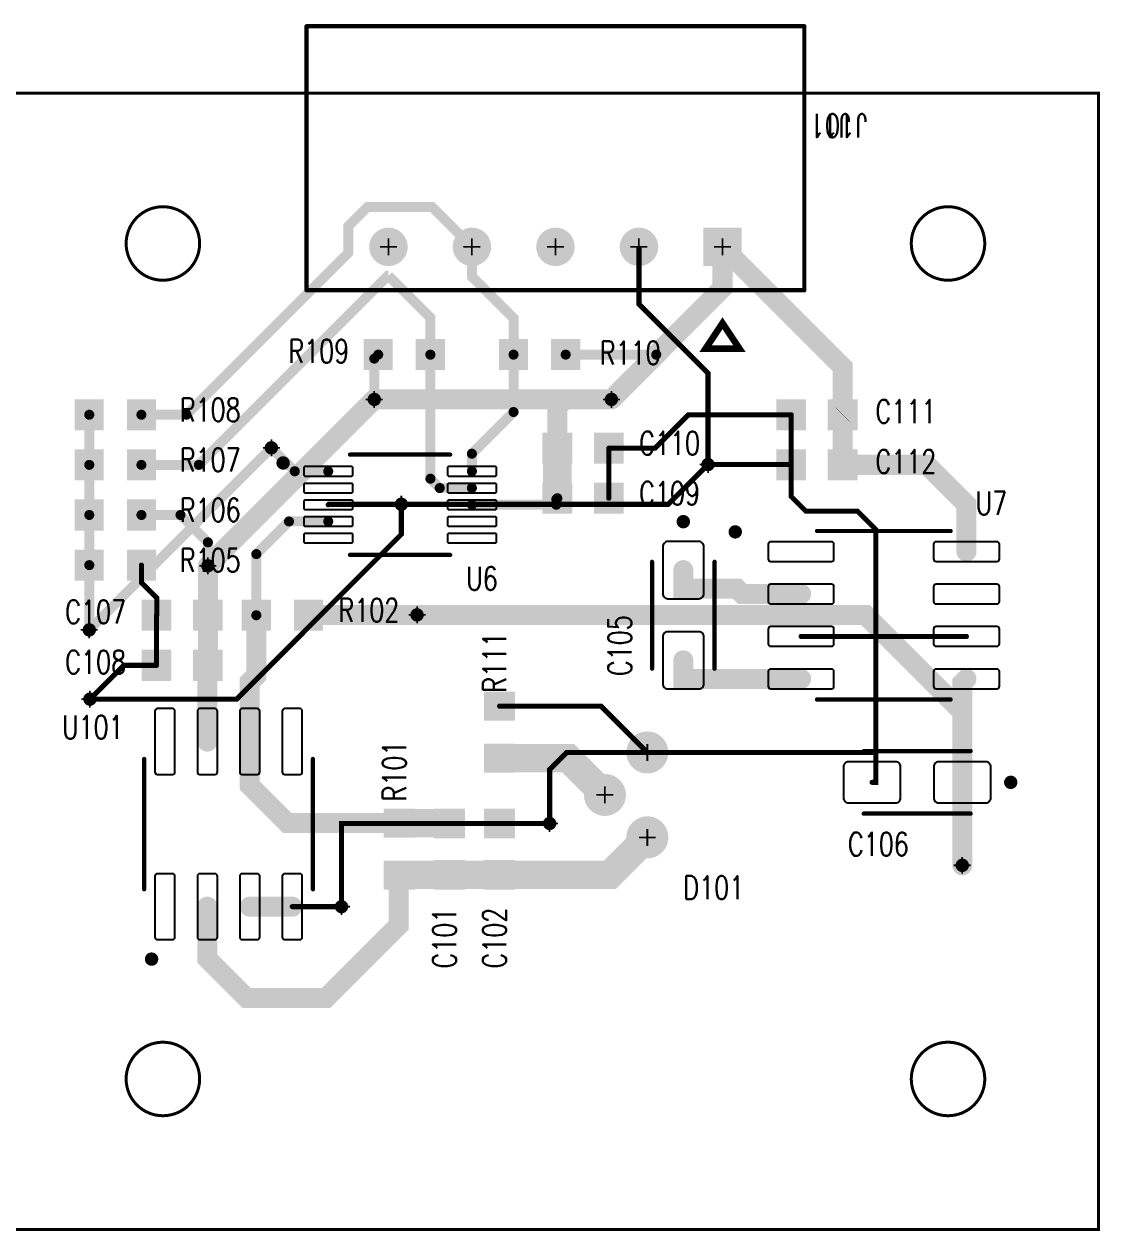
# Model space of a CAD drawing. Extents: x 18.1 to 83.2, y 10.9 to 55.3.
# Drawn here: x 50.95 to 83.15, y 16.99 to 53.1 of the extents above; entities that cross this region are included whole.
import ezdxf
from ezdxf.enums import TextEntityAlignment as Align

# ---------------------------------------------------------------- set-up
doc = ezdxf.new("R2010")
doc.units = 0
doc.header["$MEASUREMENT"] = 0
for name, pattern in [('SIG_10', [2, 1, 1]), ('SIG_11', [2, 1, 1]), ('SIG_15', [2, 1, 1]), ('SIG_18', [2, 1, 1]), ('SIG_19', [2, 1, 1]), ('SIG_2', [2, 1, 1]), ('SIG_3', [2, 1, 1]), ('SIG_6', [2, 1, 1]), ('SIG_7', [2, 1, 1]), ('SIG_8', [2, 1, 1]), ('SIG_9', [2, 1, 1])]:
    doc.linetypes.add(name, pattern=pattern)
doc.layers.get('0').update_dxf_attribs({"linetype": 'CONTINUOUS'})
for name, color, linetype in [('BOARD_CUTOUT_00', 255, 'CONTINUOUS'), ('BOARD_OUTLINE_00', 255, 'CONTINUOUS'), ('DRIL_PLTE_THRU_01', 4, 'CONTINUOUS'), ('DRIL_PLTE_THRU_02', 216, 'CONTINUOUS'), ('DRIL_SYMBOL', 255, 'CONTINUOUS'), ('PADS_BOT', 6, 'CONTINUOUS'), ('PADS_INNER', 136, 'CONTINUOUS'), ('PADS_TOP', 136, 'CONTINUOUS'), ('PART_NAME_01', 255, 'CONTINUOUS'), ('PART_TOP_2DLINE_126', 255, 'CONTINUOUS'), ('TRACE_01', 4, 'CONTINUOUS'), ('TRACE_02', 6, 'CONTINUOUS'), ('VIAPTS', 4, 'CONTINUOUS')]:
    doc.layers.add(name, color=color, linetype=linetype)
doc.styles.add('W0$1', font='simplex', dxfattribs={"width": 0.75})

# ---------------------------------------------------------------- blocks, each defined once
blk = doc.blocks.new('SMOOTH_0$09')
at = {"const_width": 0.045}
blk.add_lwpolyline([(-0.0225, 0, 1), (0.0225, 0, 1)], format="xyb", close=True, dxfattribs=at)
blk = doc.blocks.new('BOARD_11')
at = {"layer": 'BOARD_CUTOUT_00', "const_width": 0.09}
for points in [[(3.4, -4.5, 1), (5.6, -4.5, 1)], [(26.9, -4.5, 1), (29.1, -4.5, 1)], [(35.9, -4.5, 1), (38.1, -4.5, 1)], [(59.4, -4.5, 1), (61.6, -4.5, 1)], [(3.4, -29.5, 1), (5.6, -29.5, 1)], [(26.9, -29.5, 1), (29.1, -29.5, 1)], [(35.9, -29.5, 1), (38.1, -29.5, 1)], [(59.4, -29.5, 1), (61.6, -29.5, 1)]]:
    blk.add_lwpolyline(points, format="xyb", close=True, dxfattribs=at)
at = {"layer": 'BOARD_OUTLINE_00', "const_width": 0.09}
blk.add_lwpolyline([(0, 0), (0, -34), (65, -34), (65, 0)], close=True, dxfattribs=at)
at = {"layer": 'BOARD_OUTLINE_00'}
for p in [(0, 0), (65, 0), (0, -34), (65, -34)]:
    blk.add_blockref('SMOOTH_0$09', p, dxfattribs=at)
blk = doc.blocks.new('SMOOTH_0$127')
at = {"const_width": 0.0635}
blk.add_lwpolyline([(-0.03175, 0, 1), (0.03175, 0, 1)], format="xyb", close=True, dxfattribs=at)
blk = doc.blocks.new('SMOOTH_0$2')
at = {"const_width": 0.1}
blk.add_lwpolyline([(-0.05, 0, 1), (0.05, 0, 1)], format="xyb", close=True, dxfattribs=at)
blk = doc.blocks.new('PART_BODY_TOP_12')
at = {"layer": 'PART_TOP_2DLINE_126', "const_width": 0.2}
blk.add_lwpolyline([(-5.508, 3.048), (-4.492, 3.048), (-5, 2.286)], close=True, dxfattribs=at)
at = {"layer": 'PART_TOP_2DLINE_126', "const_width": 0.127}
for points in [[(-7.45, 1.3), (-7.45, -6.6)], [(7.45, 1.3), (-7.45, 1.3)], [(7.45, -6.6), (7.45, 1.3)], [(-7.45, -6.6), (7.45, -6.6)]]:
    blk.add_lwpolyline(points, dxfattribs=at)
at = {"layer": 'PART_TOP_2DLINE_126'}
for name, p in [('SMOOTH_0$2', (-5.508, 3.048)), ('SMOOTH_0$2', (-4.492, 3.048)), ('SMOOTH_0$2', (-5, 2.286)), ('SMOOTH_0$127', (-7.45, 1.3)), ('SMOOTH_0$127', (-7.45, 1.3)), ('SMOOTH_0$127', (7.45, 1.3)), ('SMOOTH_0$127', (7.45, 1.3)), ('SMOOTH_0$127', (-7.45, -6.6)), ('SMOOTH_0$127', (-7.45, -6.6)), ('SMOOTH_0$127', (7.45, -6.6)), ('SMOOTH_0$127', (7.45, -6.6))]:
    blk.add_blockref(name, p, dxfattribs=at)
blk = doc.blocks.new('DRIL_SYMBOL_0$8')
at = {"layer": 'DRIL_SYMBOL', "const_width": 0.0508}
for points in [[(-0.254, 0), (0.254, 0)], [(0, -0.254), (0, 0.254)]]:
    blk.add_lwpolyline(points, dxfattribs=at)
blk = doc.blocks.new('DRIL_HOLE_0$8')
at = {"const_width": 0.4}
blk.add_lwpolyline([(-0.2, 0, 1), (0.2, 0, 1)], format="xyb", close=True, dxfattribs=at)
blk.add_blockref('DRIL_SYMBOL_0$8', (0, 0))
blk = doc.blocks.new('PAD_18')
at = {"const_width": 1.15}
blk.add_lwpolyline([(-0.575, 0), (0.575, 0)], dxfattribs=at)
blk = doc.blocks.new('STK_TOP_102')
at = {"layer": 'DRIL_PLTE_THRU_01'}
blk.add_blockref('DRIL_HOLE_0$8', (0, 0), dxfattribs=at)
at = {"layer": 'DRIL_PLTE_THRU_02'}
blk.add_blockref('DRIL_HOLE_0$8', (0, 0), dxfattribs=at)
at = {"layer": 'PADS_BOT'}
blk.add_blockref('PAD_18', (0, 0), dxfattribs=at)
at = {"layer": 'PADS_INNER'}
blk.add_blockref('PAD_18', (0, 0), dxfattribs=at)
at = {"layer": 'PADS_TOP'}
blk.add_blockref('PAD_18', (0, 0), dxfattribs=at)
blk = doc.blocks.new('PAD_20')
at = {"const_width": 0.575}
blk.add_lwpolyline([(0, -0.2875, 1), (0, 0.2875, 1)], format="xyb", close=True, dxfattribs=at)
blk = doc.blocks.new('STK_TOP_101')
at = {"layer": 'DRIL_PLTE_THRU_01'}
blk.add_blockref('DRIL_HOLE_0$8', (0, 0), dxfattribs=at)
at = {"layer": 'DRIL_PLTE_THRU_02'}
blk.add_blockref('DRIL_HOLE_0$8', (0, 0), dxfattribs=at)
at = {"layer": 'PADS_BOT'}
blk.add_blockref('PAD_20', (0, 0), dxfattribs=at)
at = {"layer": 'PADS_INNER'}
blk.add_blockref('PAD_20', (0, 0), dxfattribs=at)
at = {"layer": 'PADS_TOP'}
blk.add_blockref('PAD_20', (0, 0), dxfattribs=at)
blk = doc.blocks.new('SYM_TOP_13')
for name, p in [('PART_BODY_TOP_12', (0, 0)), ('STK_TOP_102', (-5, 0)), ('STK_TOP_101', (-2.5, 0)), ('STK_TOP_101', (0, 0)), ('STK_TOP_101', (2.5, 0)), ('STK_TOP_101', (5, 0))]:
    blk.add_blockref(name, p)
blk = doc.blocks.new('PART_TOP_45')
blk.add_blockref('SYM_TOP_13', (0, 0))
at = {"layer": 'PART_NAME_01', "style": 'W0$1', "width": 0.75}
blk.add_text('J1', height=0.7, dxfattribs=at).set_placement((-8.8270006667, -3.976))
blk = doc.blocks.new('PART_BODY_TOP_9')
at = {"layer": 'PART_TOP_2DLINE_126', "const_width": 0.1999993333}
blk.add_lwpolyline([(-3.5999926667, 1.25, 1), (-3.3999933333, 1.25, 1)], format="xyb", close=True, dxfattribs=at)
at = {"layer": 'PART_TOP_2DLINE_126', "const_width": 0.127}
for points in [[(-1.4999993333, 1.4999993333), (1.4999993333, 1.4999993333)], [(-1.4999993333, -1.4999993333), (1.4999993333, -1.4999993333)]]:
    blk.add_lwpolyline(points, dxfattribs=at)
at = {"layer": 'PART_TOP_2DLINE_126'}
for p in [(-1.4999993333, 1.4999993333), (1.4999993333, 1.4999993333), (-1.4999993333, -1.4999993333), (1.4999993333, -1.4999993333)]:
    blk.add_blockref('SMOOTH_0$127', p, dxfattribs=at)
blk = doc.blocks.new('DRIL_HOLE_0')
blk.add_lwpolyline([(0, 0, 1), (0, 0, 1)], format="xyb", close=True)
blk = doc.blocks.new('PAD_0')
blk.add_lwpolyline([(0, 0, 1), (0, 0, 1)], format="xyb", close=True)
blk = doc.blocks.new('PAD_17')
blk.add_lwpolyline([(-0.6999473333, -0.1399993333), (0.6999473333, -0.1399993333, 0.4142135624), (0.7349993333, -0.1049473333), (0.7349993333, 0.1049473333, 0.4142135624), (0.6999473333, 0.1399993333), (-0.6999473333, 0.1399993333, 0.4142135624), (-0.7349993333, 0.1049473333), (-0.7349993333, -0.1049473333, 0.4142135624)], format="xyb", close=True)
blk = doc.blocks.new('STK_TOP_103')
at = {"layer": 'DRIL_PLTE_THRU_01'}
blk.add_blockref('DRIL_HOLE_0', (0, 0), dxfattribs=at)
at = {"layer": 'DRIL_PLTE_THRU_02'}
blk.add_blockref('DRIL_HOLE_0', (0, 0), dxfattribs=at)
at = {"layer": 'PADS_BOT'}
blk.add_blockref('PAD_0', (0, 0), dxfattribs=at)
at = {"layer": 'PADS_INNER'}
blk.add_blockref('PAD_0', (0, 0), dxfattribs=at)
at = {"layer": 'PADS_TOP'}
blk.add_blockref('PAD_17', (0, 0), dxfattribs=at)
blk = doc.blocks.new('SYM_TOP_12')
for name, p in [('PART_BODY_TOP_9', (0, 0)), ('STK_TOP_103', (-2.1500006667, 1.0000006667)), ('STK_TOP_103', (2.1500006667, 1.0000006667)), ('STK_TOP_103', (-2.1500006667, 0.4999993333)), ('STK_TOP_103', (2.1500006667, 0.4999993333)), ('STK_TOP_103', (-2.1500006667, 0)), ('STK_TOP_103', (2.1500006667, 0)), ('STK_TOP_103', (-2.1500006667, -0.4999993333)), ('STK_TOP_103', (2.1500006667, -0.4999993333)), ('STK_TOP_103', (-2.1500006667, -1.0000006667)), ('STK_TOP_103', (2.1500006667, -1.0000006667))]:
    blk.add_blockref(name, p)
blk = doc.blocks.new('PART_TOP_22')
blk.add_blockref('SYM_TOP_12', (0, 0))
at = {"layer": 'PART_NAME_01', "style": 'W0$1', "width": 0.75}
blk.add_text('U6', height=0.7, dxfattribs=at).set_placement((1.978, -2.5563333333))
blk = doc.blocks.new('PAD_11')
at = {"const_width": 0.8900006667}
blk.add_lwpolyline([(-0.465, 0), (0.465, 0)], dxfattribs=at)
blk = doc.blocks.new('STK_TOP_109')
at = {"layer": 'DRIL_PLTE_THRU_01'}
blk.add_blockref('DRIL_HOLE_0', (0, 0), dxfattribs=at)
at = {"layer": 'DRIL_PLTE_THRU_02'}
blk.add_blockref('DRIL_HOLE_0', (0, 0), dxfattribs=at)
at = {"layer": 'PADS_BOT'}
blk.add_blockref('PAD_0', (0, 0), dxfattribs=at)
at = {"layer": 'PADS_INNER'}
blk.add_blockref('PAD_0', (0, 0), dxfattribs=at)
at = {"layer": 'PADS_TOP', "rotation": 90}
blk.add_blockref('PAD_11', (0, 0), dxfattribs=at)
blk = doc.blocks.new('SYM_TOP_8')
for p in [(-0.7700013333, 0), (0.7700013333, 0)]:
    blk.add_blockref('STK_TOP_109', p)
blk = doc.blocks.new('PART_TOP_23')
blk.add_blockref('SYM_TOP_8', (0, 0))
at = {"layer": 'PART_NAME_01', "style": 'W0$1', "width": 0.75}
blk.add_text('C101', height=0.7, rotation=180, dxfattribs=at).set_placement((1.75, -0.4999993333), align=Align.TOP_RIGHT)
blk = doc.blocks.new('PART_TOP_24')
blk.add_blockref('SYM_TOP_8', (0, 0))
at = {"layer": 'PART_NAME_01', "style": 'W0$1', "width": 0.75}
blk.add_text('C102', height=0.7, rotation=180, dxfattribs=at).set_placement((1.75, -0.4999993333), align=Align.TOP_RIGHT)
blk = doc.blocks.new('PART_TOP_25')
blk.add_blockref('SYM_TOP_8', (0, 0))
at = {"layer": 'PART_NAME_01', "style": 'W0$1', "width": 0.75}
blk.add_text('C107', height=0.7, dxfattribs=at).set_placement((-3.5, -0.25))
blk = doc.blocks.new('PART_TOP_26')
blk.add_blockref('SYM_TOP_8', (0, 0))
at = {"layer": 'PART_NAME_01', "style": 'W0$1', "width": 0.75}
blk.add_text('C108', height=0.7, dxfattribs=at).set_placement((-3.5, -0.25))
blk = doc.blocks.new('PART_TOP_27')
blk.add_blockref('SYM_TOP_8', (0, 0))
at = {"layer": 'PART_NAME_01', "style": 'W0$1', "width": 0.75}
blk.add_text('C109', height=0.7, rotation=180, dxfattribs=at).set_placement((-3.5, -0.5), align=Align.TOP_RIGHT)
blk = doc.blocks.new('PART_TOP_28')
blk.add_blockref('SYM_TOP_8', (0, 0))
at = {"layer": 'PART_NAME_01', "style": 'W0$1', "width": 0.75}
blk.add_text('C110', height=0.7, rotation=180, dxfattribs=at).set_placement((-3.5, -0.5), align=Align.TOP_RIGHT)
blk = doc.blocks.new('PART_TOP_29')
blk.add_blockref('SYM_TOP_8', (0, 0))
at = {"layer": 'PART_NAME_01', "style": 'W0$1', "width": 0.75}
blk.add_text('C111', height=0.7, dxfattribs=at).set_placement((1.75, -0.25))
blk = doc.blocks.new('PART_TOP_30')
blk.add_blockref('SYM_TOP_8', (0, 0))
at = {"layer": 'PART_NAME_01', "style": 'W0$1', "width": 0.75}
blk.add_text('C112', height=0.7, dxfattribs=at).set_placement((1.75, -0.25))
blk = doc.blocks.new('DRIL_SYMBOL_0$75')
at = {"layer": 'DRIL_SYMBOL', "const_width": 0.0508}
for points in [[(-0.254, 0), (0.254, 0)], [(0, -0.254), (0, 0.254)]]:
    blk.add_lwpolyline(points, dxfattribs=at)
blk = doc.blocks.new('DRIL_HOLE_0$75')
at = {"const_width": 0.375}
blk.add_lwpolyline([(-0.1875, 0, 1), (0.1875, 0, 1)], format="xyb", close=True, dxfattribs=at)
blk.add_blockref('DRIL_SYMBOL_0$75', (0, 0))
blk = doc.blocks.new('PAD_14')
at = {"const_width": 0.629}
blk.add_lwpolyline([(0, -0.3145, 1), (0, 0.3145, 1)], format="xyb", close=True, dxfattribs=at)
blk = doc.blocks.new('STK_TOP_110')
at = {"layer": 'DRIL_PLTE_THRU_01'}
blk.add_blockref('DRIL_HOLE_0$75', (0, 0), dxfattribs=at)
at = {"layer": 'DRIL_PLTE_THRU_02'}
blk.add_blockref('DRIL_HOLE_0$75', (0, 0), dxfattribs=at)
at = {"layer": 'PADS_BOT'}
blk.add_blockref('PAD_14', (0, 0), dxfattribs=at)
at = {"layer": 'PADS_INNER'}
blk.add_blockref('PAD_14', (0, 0), dxfattribs=at)
at = {"layer": 'PADS_TOP'}
blk.add_blockref('PAD_14', (0, 0), dxfattribs=at)
blk = doc.blocks.new('SYM_TOP_9')
for p in [(0, 0), (2.54, 0), (1.27, -1.27)]:
    blk.add_blockref('STK_TOP_110', p)
blk = doc.blocks.new('PART_TOP_31')
blk.add_blockref('SYM_TOP_9', (0, 0))
at = {"layer": 'PART_NAME_01', "style": 'W0$1', "width": 0.75}
blk.add_text('D101', height=0.7, rotation=90, dxfattribs=at).set_placement((4.3940126667, 1.0769746667))
blk = doc.blocks.new('PART_BODY_TOP_2')
at = {"layer": 'PART_TOP_2DLINE_126', "const_width": 0.1999993333}
blk.add_lwpolyline([(-4.545, 2.4949986667, 1), (-4.345, 2.4949986667, 1)], format="xyb", close=True, dxfattribs=at)
at = {"layer": 'PART_TOP_2DLINE_126', "const_width": 0.127}
for points in [[(-2.0000013333, 2.52), (2.0000013333, 2.52)], [(-2.0000013333, -2.52), (2.0000013333, -2.52)]]:
    blk.add_lwpolyline(points, dxfattribs=at)
at = {"layer": 'PART_TOP_2DLINE_126'}
for p in [(-2.0000013333, 2.52), (2.0000013333, 2.52), (-2.0000013333, -2.52), (2.0000013333, -2.52)]:
    blk.add_blockref('SMOOTH_0$127', p, dxfattribs=at)
blk = doc.blocks.new('PAD_3')
blk.add_lwpolyline([(-0.9113406667, -0.2949993333), (0.9113406667, -0.2949993333, 0.4142135624), (0.9850006667, -0.2213393333), (0.9850006667, 0.2213393333, 0.4142135624), (0.9113406667, 0.2949993333), (-0.9113406667, 0.2949993333, 0.4142135624), (-0.9850006667, 0.2213393333), (-0.9850006667, -0.2213393333, 0.4142135624)], format="xyb", close=True)
blk = doc.blocks.new('STK_TOP_104')
at = {"layer": 'DRIL_PLTE_THRU_01'}
blk.add_blockref('DRIL_HOLE_0', (0, 0), dxfattribs=at)
at = {"layer": 'DRIL_PLTE_THRU_02'}
blk.add_blockref('DRIL_HOLE_0', (0, 0), dxfattribs=at)
at = {"layer": 'PADS_BOT'}
blk.add_blockref('PAD_0', (0, 0), dxfattribs=at)
at = {"layer": 'PADS_INNER'}
blk.add_blockref('PAD_0', (0, 0), dxfattribs=at)
at = {"layer": 'PADS_TOP'}
blk.add_blockref('PAD_3', (0, 0), dxfattribs=at)
blk = doc.blocks.new('SYM_TOP_5')
for name, p in [('PART_BODY_TOP_2', (0, 0)), ('STK_TOP_104', (-2.4749986667, 1.905)), ('STK_TOP_104', (2.4749986667, 1.905)), ('STK_TOP_104', (-2.4749986667, 0.635)), ('STK_TOP_104', (2.4749986667, 0.635)), ('STK_TOP_104', (-2.4749986667, -0.635)), ('STK_TOP_104', (2.4749986667, -0.635)), ('STK_TOP_104', (-2.4749986667, -1.905)), ('STK_TOP_104', (2.4749986667, -1.905))]:
    blk.add_blockref(name, p)
blk = doc.blocks.new('PART_TOP_32')
blk.add_blockref('SYM_TOP_5', (0, 0))
at = {"layer": 'PART_NAME_01', "style": 'W0$1', "width": 0.75}
blk.add_text('U7', height=0.7, dxfattribs=at).set_placement((2.75, 3))
blk = doc.blocks.new('PART_BODY_TOP_3')
at = {"layer": 'PART_TOP_2DLINE_126', "const_width": 0.127}
for points in [[(-1.9500013333, 2.5249986667), (1.9500013333, 2.5249986667)], [(-1.9500013333, -2.5249986667), (1.9500013333, -2.5249986667)]]:
    blk.add_lwpolyline(points, dxfattribs=at)
at = {"layer": 'PART_TOP_2DLINE_126', "const_width": 0.1999993333}
blk.add_lwpolyline([(-4.1399966667, 2.3049993333, 1), (-3.9399973333, 2.3049993333, 1)], format="xyb", close=True, dxfattribs=at)
at = {"layer": 'PART_TOP_2DLINE_126'}
for p in [(-1.9500013333, 2.5249986667), (1.9500013333, 2.5249986667), (-1.9500013333, -2.5249986667), (1.9500013333, -2.5249986667)]:
    blk.add_blockref('SMOOTH_0$127', p, dxfattribs=at)
blk = doc.blocks.new('PAD_6')
blk.add_lwpolyline([(-0.9100706667, -0.2999993333), (0.9100706667, -0.2999993333, 0.4142135624), (0.9850006667, -0.2250693333), (0.9850006667, 0.2250693333, 0.4142135624), (0.9100706667, 0.2999993333), (-0.9100706667, 0.2999993333, 0.4142135624), (-0.9850006667, 0.2250693333), (-0.9850006667, -0.2250693333, 0.4142135624)], format="xyb", close=True)
blk = doc.blocks.new('STK_TOP_105')
at = {"layer": 'DRIL_PLTE_THRU_01'}
blk.add_blockref('DRIL_HOLE_0', (0, 0), dxfattribs=at)
at = {"layer": 'DRIL_PLTE_THRU_02'}
blk.add_blockref('DRIL_HOLE_0', (0, 0), dxfattribs=at)
at = {"layer": 'PADS_BOT'}
blk.add_blockref('PAD_0', (0, 0), dxfattribs=at)
at = {"layer": 'PADS_INNER'}
blk.add_blockref('PAD_0', (0, 0), dxfattribs=at)
at = {"layer": 'PADS_TOP'}
blk.add_blockref('PAD_6', (0, 0), dxfattribs=at)
blk = doc.blocks.new('SYM_TOP_6')
for name, p in [('PART_BODY_TOP_3', (0, 0)), ('STK_TOP_105', (-2.47, 1.905)), ('STK_TOP_105', (2.47, 1.905)), ('STK_TOP_105', (-2.47, 0.635)), ('STK_TOP_105', (2.47, 0.635)), ('STK_TOP_105', (-2.47, -0.635)), ('STK_TOP_105', (2.47, -0.635)), ('STK_TOP_105', (-2.47, -1.905)), ('STK_TOP_105', (2.47, -1.905))]:
    blk.add_blockref(name, p)
blk = doc.blocks.new('PART_TOP_33')
blk.add_blockref('SYM_TOP_6', (0, 0))
at = {"layer": 'PART_NAME_01', "style": 'W0$1', "width": 0.75}
blk.add_text('U101', height=0.7, rotation=270, dxfattribs=at).set_placement((3.2496666667, 3.139), align=Align.TOP_RIGHT)
blk = doc.blocks.new('PAD_13')
at = {"const_width": 0.8700006667}
blk.add_lwpolyline([(-0.465, 0), (0.465, 0)], dxfattribs=at)
blk = doc.blocks.new('STK_TOP_111')
at = {"layer": 'DRIL_PLTE_THRU_01'}
blk.add_blockref('DRIL_HOLE_0', (0, 0), dxfattribs=at)
at = {"layer": 'DRIL_PLTE_THRU_02'}
blk.add_blockref('DRIL_HOLE_0', (0, 0), dxfattribs=at)
at = {"layer": 'PADS_BOT'}
blk.add_blockref('PAD_0', (0, 0), dxfattribs=at)
at = {"layer": 'PADS_INNER'}
blk.add_blockref('PAD_0', (0, 0), dxfattribs=at)
at = {"layer": 'PADS_TOP', "rotation": 90}
blk.add_blockref('PAD_13', (0, 0), dxfattribs=at)
blk = doc.blocks.new('SYM_TOP_10')
for p in [(-0.7800006667, 0), (0.7800006667, 0)]:
    blk.add_blockref('STK_TOP_111', p)
blk = doc.blocks.new('PART_TOP_34')
blk.add_blockref('SYM_TOP_10', (0, 0))
at = {"layer": 'PART_NAME_01', "style": 'W0$1', "width": 0.75}
blk.add_text('R101', height=0.7, rotation=180, dxfattribs=at).set_placement((-3.25, -0.5), align=Align.TOP_RIGHT)
blk = doc.blocks.new('PART_TOP_35')
blk.add_blockref('SYM_TOP_10', (0, 0))
at = {"layer": 'PART_NAME_01', "style": 'W0$1', "width": 0.75}
blk.add_text('R102', height=0.7, rotation=180, dxfattribs=at).set_placement((-3.5, -0.5), align=Align.TOP_RIGHT)
blk = doc.blocks.new('PART_TOP_36')
blk.add_blockref('SYM_TOP_10', (0, 0))
at = {"layer": 'PART_NAME_01', "style": 'W0$1', "width": 0.75}
blk.add_text('R105', height=0.7, rotation=180, dxfattribs=at).set_placement((-3.75, -0.5), align=Align.TOP_RIGHT)
blk = doc.blocks.new('PART_TOP_37')
blk.add_blockref('SYM_TOP_10', (0, 0))
at = {"layer": 'PART_NAME_01', "style": 'W0$1', "width": 0.75}
blk.add_text('R106', height=0.7, rotation=180, dxfattribs=at).set_placement((-3.75, -0.5), align=Align.TOP_RIGHT)
blk = doc.blocks.new('PART_TOP_38')
blk.add_blockref('SYM_TOP_10', (0, 0))
at = {"layer": 'PART_NAME_01', "style": 'W0$1', "width": 0.75}
blk.add_text('R107', height=0.7, rotation=180, dxfattribs=at).set_placement((-3.75, -0.5), align=Align.TOP_RIGHT)
blk = doc.blocks.new('PART_TOP_39')
blk.add_blockref('SYM_TOP_10', (0, 0))
at = {"layer": 'PART_NAME_01', "style": 'W0$1', "width": 0.75}
blk.add_text('R108', height=0.7, rotation=180, dxfattribs=at).set_placement((-3.75, -0.5), align=Align.TOP_RIGHT)
blk = doc.blocks.new('PART_TOP_40')
blk.add_blockref('SYM_TOP_10', (0, 0))
at = {"layer": 'PART_NAME_01', "style": 'W0$1', "width": 0.75}
blk.add_text('R109', height=0.7, rotation=180, dxfattribs=at).set_placement((1.6483333333, -0.451666), align=Align.TOP_RIGHT)
blk = doc.blocks.new('PART_TOP_41')
blk.add_blockref('SYM_TOP_10', (0, 0))
at = {"layer": 'PART_NAME_01', "style": 'W0$1', "width": 0.75}
blk.add_text('R110', height=0.7, dxfattribs=at).set_placement((1.8013333333, -0.2983333333))
blk = doc.blocks.new('PART_TOP_42')
blk.add_blockref('SYM_TOP_10', (0, 0))
at = {"layer": 'PART_NAME_01', "style": 'W0$1', "width": 0.75}
blk.add_text('R111', height=0.7, rotation=180, dxfattribs=at).set_placement((-3, -0.5), align=Align.TOP_RIGHT)
blk = doc.blocks.new('PART_BODY_TOP_4')
at = {"layer": 'PART_TOP_2DLINE_126', "const_width": 0.127}
for points in [[(-1.5999993333, 0.9349993333), (1.5999993333, 0.9349993333)], [(-1.5999993333, -0.9349993333), (1.5999993333, -0.9349993333)]]:
    blk.add_lwpolyline(points, dxfattribs=at)
at = {"layer": 'PART_TOP_2DLINE_126', "const_width": 0.1999993333}
blk.add_lwpolyline([(-2.899994, 0, 1), (-2.6999946667, 0, 1)], format="xyb", close=True, dxfattribs=at)
at = {"layer": 'PART_TOP_2DLINE_126'}
for p in [(-1.5999993333, 0.9349993333), (1.5999993333, 0.9349993333), (-1.5999993333, -0.9349993333), (1.5999993333, -0.9349993333)]:
    blk.add_blockref('SMOOTH_0$127', p, dxfattribs=at)
blk = doc.blocks.new('PAD_9')
blk.add_lwpolyline([(-0.7013293333, -0.615), (0.7013293333, -0.615, 0.4142135624), (0.8549993333, -0.46133), (0.8549993333, 0.46133, 0.4142135624), (0.7013293333, 0.615), (-0.7013293333, 0.615, 0.4142135624), (-0.8549993333, 0.46133), (-0.8549993333, -0.46133, 0.4142135624)], format="xyb", close=True)
blk = doc.blocks.new('STK_TOP_106')
at = {"layer": 'DRIL_PLTE_THRU_01'}
blk.add_blockref('DRIL_HOLE_0', (0, 0), dxfattribs=at)
at = {"layer": 'DRIL_PLTE_THRU_02'}
blk.add_blockref('DRIL_HOLE_0', (0, 0), dxfattribs=at)
at = {"layer": 'PADS_BOT'}
blk.add_blockref('PAD_0', (0, 0), dxfattribs=at)
at = {"layer": 'PADS_INNER'}
blk.add_blockref('PAD_0', (0, 0), dxfattribs=at)
at = {"layer": 'PADS_TOP'}
blk.add_blockref('PAD_9', (0, 0), dxfattribs=at)
blk = doc.blocks.new('SYM_TOP_7')
for name, p in [('PART_BODY_TOP_4', (0, 0)), ('STK_TOP_106', (-1.35, 0)), ('STK_TOP_106', (1.35, 0))]:
    blk.add_blockref(name, p)
blk = doc.blocks.new('PART_TOP_43')
blk.add_blockref('SYM_TOP_7', (0, 0))
at = {"layer": 'PART_NAME_01', "style": 'W0$1', "width": 0.75}
blk.add_text('C105', height=0.7, rotation=180, dxfattribs=at).set_placement((0, -2.25), align=Align.TOP_RIGHT)
blk = doc.blocks.new('PART_TOP_44')
blk.add_blockref('SYM_TOP_7', (0, 0))
at = {"layer": 'PART_NAME_01', "style": 'W0$1', "width": 0.75}
blk.add_text('C106', height=0.7, rotation=180, dxfattribs=at).set_placement((0.2499993333, 1.5), align=Align.TOP_RIGHT)
blk = doc.blocks.new('PART_TOP_46')
blk.add_blockref('SYM_TOP_13', (0, 0))
at = {"layer": 'PART_NAME_01', "style": 'W0$1', "width": 0.75}
blk.add_text('J101', height=0.7, dxfattribs=at).set_placement((-9.3269993333, -3.976))
blk = doc.blocks.new('SMOOTH_0$6')
at = {"const_width": 0.3}
blk.add_lwpolyline([(-0.15, 0, 1), (0.15, 0, 1)], format="xyb", close=True, dxfattribs=at)
blk = doc.blocks.new('SMOOTH_0$3')
at = {"const_width": 0.15}
blk.add_lwpolyline([(-0.075, 0, 1), (0.075, 0, 1)], format="xyb", close=True, dxfattribs=at)
blk = doc.blocks.new('SMOOTH_0$85')
at = {"const_width": 0.425}
blk.add_lwpolyline([(-0.2125, 0, 1), (0.2125, 0, 1)], format="xyb", close=True, dxfattribs=at)
blk = doc.blocks.new('SMOOTH_0$1524')
at = {"const_width": 0.0762}
blk.add_lwpolyline([(-0.0381, 0, 1), (0.0381, 0, 1)], format="xyb", close=True, dxfattribs=at)
blk = doc.blocks.new('DRIL_SYMBOL_0$2')
at = {"layer": 'DRIL_SYMBOL', "const_width": 0.0508}
for points in [[(-0.254, 0), (0.254, 0)], [(0, -0.254), (0, 0.254)]]:
    blk.add_lwpolyline(points, dxfattribs=at)
blk = doc.blocks.new('DRIL_HOLE_0$2')
at = {"const_width": 0.1}
blk.add_lwpolyline([(-0.05, 0, 1), (0.05, 0, 1)], format="xyb", close=True, dxfattribs=at)
blk.add_blockref('DRIL_SYMBOL_0$2', (0, 0))
blk = doc.blocks.new('PAD_22')
at = {"const_width": 0.2}
blk.add_lwpolyline([(0, -0.1, 1), (0, 0.1, 1)], format="xyb", close=True, dxfattribs=at)
blk = doc.blocks.new('STK_TOP_66')
at = {"layer": 'DRIL_PLTE_THRU_01'}
blk.add_blockref('DRIL_HOLE_0$2', (0, 0), dxfattribs=at)
at = {"layer": 'DRIL_PLTE_THRU_02'}
blk.add_blockref('DRIL_HOLE_0$2', (0, 0), dxfattribs=at)
at = {"layer": 'PADS_BOT'}
blk.add_blockref('PAD_22', (0, 0), dxfattribs=at)
at = {"layer": 'PADS_INNER'}
blk.add_blockref('PAD_22', (0, 0), dxfattribs=at)
at = {"layer": 'PADS_TOP'}
blk.add_blockref('PAD_22', (0, 0), dxfattribs=at)
blk = doc.blocks.new('SYM_TOP_1')
blk.add_blockref('STK_TOP_66', (0, 0))

msp = doc.modelspace()

# ---------------------------------------------------------------- linework, layer by layer
at = {"layer": 'TRACE_01', "linetype": 'SIG_19', "const_width": 0.3}
for points in [[(54.463130570713, 41.408188917122), (55.813129904013, 41.408188917122), (60.653129904013, 46.248188917122), (60.653129904013, 47.048188917122), (61.233129904013, 47.628188917122), (63.160130570713, 47.628188917122), (64.356130570713, 46.432188917122)], [(64.356130570713, 46.432188917122), (64.356130570713, 45.540424917122), (65.601795904013, 44.294424917122), (65.601795904013, 43.206522250422)], [(64.355130570713, 39.714522917122), (64.355130570713, 40.242189583822), (65.601795904013, 41.488854917122), (65.601795904013, 43.206522250422)]]:
    msp.add_lwpolyline(points, dxfattribs=at)
at = {"layer": 'TRACE_01', "linetype": 'SIG_15'}
for points, const_width in [([(69.872296570713, 43.207354917122), (71.856130570713, 45.191188917122), (71.856130570713, 46.432188917122)], 0.6), ([(71.856130570713, 46.432188917122), (75.454129904013, 42.834189583822), (75.454129904013, 41.409187583822)], 0.6), ([(61.433129904013, 41.866188250422), (61.433129904013, 43.088189583822), (61.551462570713, 43.206522250422)], 0.3), ([(67.161797237313, 43.206522250422), (69.871463904013, 43.206522250422), (69.872296570713, 43.207354917122)], 0.3), ([(68.531129904013, 41.866188250422), (69.872296570713, 43.207354917122)], 0.6), ([(66.913128570713, 40.408188917122), (66.913128570713, 41.638187583822), (67.141129237313, 41.866188250422), (68.531129904013, 41.866188250422)], 0.6), ([(75.453131237313, 41.408188917122), (75.454129904013, 41.409187583822)], 0.6), ([(75.453131237313, 39.908188917122), (75.453131237313, 41.408188917122)], 0.6), ([(66.913128570713, 38.908188917122), (66.913128570713, 40.408188917122)], 0.85), ([(75.453131237313, 39.908188917122), (77.972129904013, 39.908188917122), (79.158128570713, 38.722190250422), (79.158128570713, 37.313188917122)], 0.6), ([(64.355130570713, 38.714522250422), (66.881129904013, 38.714522250422), (66.881129904013, 38.876190250422), (66.913128570713, 38.908188917122)], 0.3), ([(54.463130570713, 38.408188917122), (55.633129904013, 38.408188917122), (56.453129904013, 37.588188917122), (56.453129904013, 36.888188917122)], 0.3), ([(56.453129904013, 36.888188917122), (56.453129904013, 35.408190250422), (56.453131237313, 35.408188917122)], 0.6), ([(56.453131237313, 33.908188917122), (56.453131237313, 35.408188917122)], 0.6), ([(56.437129904013, 31.628522250422), (56.437129904013, 33.892187583822), (56.453131237313, 33.908188917122)], 0.6)]:
    msp.add_lwpolyline(points, dxfattribs=dict(at, const_width=const_width))
at = {"layer": 'TRACE_01', "linetype": 'SIG_3', "const_width": 0.3}
for points in [[(54.463130570713, 39.908188917122), (56.183129904013, 39.908188917122), (61.844129904013, 45.569188917122), (61.856130570713, 45.569188917122)], [(61.856130570713, 45.569188917122), (63.111463904013, 44.314188917122), (63.111463904013, 43.206522250422)], [(63.111463904013, 43.206522250422), (63.114129904013, 43.203856250422), (63.114129904013, 39.493188917122), (63.392797237313, 39.214521583822), (64.355130570713, 39.214521583822)]]:
    msp.add_lwpolyline(points, dxfattribs=at)
at = {"layer": 'TRACE_01', "linetype": 'SIG_11', "const_width": 0.3}
for points in [[(52.903129237313, 41.408188917122), (52.903129237313, 39.908188917122)], [(58.353129904013, 40.418188917122), (59.053129904013, 39.718188917122), (59.053129904013, 39.714522917122), (60.055129237313, 39.714522917122)], [(52.903129237313, 39.908188917122), (52.903129237313, 38.408188917122)], [(52.903129237313, 38.408188917122), (52.903129237313, 36.908188917122)], [(52.903129237313, 36.908188917122), (52.903129904013, 34.968188917122)]]:
    msp.add_lwpolyline(points, dxfattribs=at)
at = {"layer": 'TRACE_01', "linetype": 'SIG_18'}
for points, const_width in [([(68.453131237313, 40.406188917122), (69.832129904013, 40.406188917122), (70.834129904013, 41.408188917122), (73.913128570713, 41.408188917122)], 0.1524), ([(73.913128570713, 41.408188917122), (73.913128570713, 39.908188917122)], 0.1524), ([(68.453131237313, 40.406188917122), (68.453131237313, 40.408188917122)], 0.1524), ([(68.453131237313, 38.908188917122), (68.453131237313, 40.406188917122)], 0.1524), ([(71.423129904013, 39.918188917122), (73.903128570713, 39.918188917122), (73.913128570713, 39.908188917122)], 0.1524), ([(73.913128570713, 39.908188917122), (73.913128570713, 38.958188917122), (74.351129904013, 38.520187583822), (75.898129904013, 38.520187583822), (76.444129904013, 37.974187583822), (76.444129904013, 34.773188917122)], 0.1524), ([(60.055129237313, 38.714522250422), (60.068795904013, 38.728188917122), (62.243129904013, 38.728188917122)], 0.1524), ([(54.463130570713, 36.908188917122), (54.463130570713, 36.388188250422), (54.923129904013, 35.928188917122), (54.923129904013, 35.408188917122)], 0.1524), ([(54.913128570713, 35.408188917122), (54.913128570713, 33.908188917122)], 0.1524), ([(54.913128570713, 35.408188917122), (54.923129904013, 35.408188917122)], 0.1524), ([(74.208131237313, 34.773188917122), (76.444129904013, 34.773188917122)], 0.1524), ([(76.444129904013, 34.773188917122), (79.158128570713, 34.773188917122)], 0.1524), ([(76.444129904013, 31.302201583822), (76.444129904013, 34.773188917122)], 0.1524), ([(52.923129904013, 32.898188917122), (53.933129904013, 33.908188917122), (54.913128570713, 33.908188917122)], 0.1524), ([(65.183129904013, 32.688189583822), (68.220167237313, 32.688189583822), (69.606155237313, 31.302201583822)], 0.1524), ([(69.606155237313, 31.302201583822), (76.444129904013, 31.302201583822)], 0.1524), ([(76.333129904013, 30.408188917122), (76.444129904013, 30.408188917122), (76.444129904013, 31.302201583822)], 0.1524), ([(65.183129904013, 29.178190250422), (66.682128570713, 29.178190250422), (66.682129904013, 29.178188917122)], 0.1524), ([(57.707129904013, 26.688522250422), (58.977129904013, 26.688522250422)], 0.6), ([(58.977129904013, 26.688522250422), (60.451796570713, 26.688522250422), (60.452129904013, 26.688188917122)], 0.1524)]:
    msp.add_lwpolyline(points, dxfattribs=dict(at, const_width=const_width))
at = {"layer": 'TRACE_01', "linetype": 'SIG_7'}
for points, const_width in [([(57.903129237313, 35.408188917122), (57.903129237313, 37.238188250422), (58.879463904013, 38.214522917122), (60.055129237313, 38.214522917122)], 0.3), ([(57.707129904013, 31.628522250422), (57.707129904013, 33.409189583822), (57.903129237313, 33.605188917122), (57.903129237313, 35.408188917122)], 0.6), ([(57.707129904013, 31.628522250422), (57.707129904013, 30.314189583822), (58.833129904013, 29.188189583822), (62.183129904013, 29.188189583822)], 0.6), ([(62.183129904013, 29.188189583822), (63.673130570713, 29.188189583822), (63.683129904013, 29.178190250422)], 0.85)]:
    msp.add_lwpolyline(points, dxfattribs=dict(at, const_width=const_width))
at = {"layer": 'TRACE_01', "linetype": 'SIG_9', "const_width": 0.6}
msp.add_lwpolyline([(70.683129904013, 36.758188917122), (70.683129904013, 36.201188917122), (72.290129904013, 36.201188917122), (72.448129904013, 36.043188917122), (74.208131237313, 36.043188917122)], dxfattribs=at)
at = {"layer": 'TRACE_01', "linetype": 'SIG_2', "const_width": 0.6}
for points in [[(59.463130570713, 35.408188917122), (59.473130570713, 35.418188917122), (62.713129904013, 35.418188917122)], [(79.033129904013, 30.408188917122), (79.033129904013, 33.378190250422), (79.158128570713, 33.503188917122)], [(79.033129904013, 27.925188917122), (79.033129904013, 30.408188917122)]]:
    msp.add_lwpolyline(points, dxfattribs=at)
at = {"layer": 'TRACE_01', "linetype": 'SIG_10', "const_width": 0.6}
msp.add_lwpolyline([(70.683129904013, 34.058188917122), (70.683129904013, 33.503188917122), (74.208131237313, 33.503188917122)], dxfattribs=at)
at = {"layer": 'TRACE_01', "linetype": 'SIG_8', "const_width": 0.85}
msp.add_lwpolyline([(65.183129904013, 31.128188250422), (67.240168570713, 31.128188250422), (68.336155237313, 30.032201583822)], dxfattribs=at)
at = {"layer": 'TRACE_01', "linetype": 'SIG_6'}
for points, const_width in [([(65.183129904013, 27.638187583822), (68.482141237313, 27.638187583822), (69.606155237313, 28.762201583822)], 0.85), ([(56.437129904013, 26.688522250422), (56.437129904013, 25.135188917122), (57.618129904013, 23.954188917122), (59.985129904013, 23.954188917122), (62.165129904013, 26.134188917122), (62.165129904013, 27.610188250422), (62.183129904013, 27.628188250422)], 0.6), ([(62.183129904013, 27.628188250422), (62.193129237313, 27.638187583822), (63.683129904013, 27.638187583822)], 0.85), ([(63.683129904013, 27.638187583822), (65.183129904013, 27.638187583822)], 0.85)]:
    msp.add_lwpolyline(points, dxfattribs=dict(at, const_width=const_width))
at = {"layer": 'TRACE_02', "linetype": 'SIG_18', "const_width": 0.1524}
for points in [[(71.423129904013, 39.918188917122), (71.423129904013, 42.648188917122), (69.356130570713, 44.715188250422), (69.356130570713, 46.432188917122)], [(62.243129904013, 38.728188917122), (70.233129904013, 38.728188917122), (71.423129904013, 39.918188917122)], [(52.923129904013, 32.898188917122), (57.313129904013, 32.898188917122), (62.243129904013, 37.828188917122), (62.243129904013, 38.728188917122)], [(66.682129904013, 29.178188917122), (66.682129904013, 30.792188917122), (67.192142570713, 31.302201583822), (69.606155237313, 31.302201583822)], [(60.452129904013, 26.688188917122), (60.452129904013, 29.178188917122), (66.682129904013, 29.178188917122)]]:
    msp.add_lwpolyline(points, dxfattribs=at)
at = {"layer": 'TRACE_02', "linetype": 'SIG_15', "const_width": 0.6}
for points in [[(56.453129904013, 36.888188917122), (56.455130570713, 36.888188917122), (61.433129904013, 41.866188250422)], [(61.433129904013, 41.866188250422), (68.531129904013, 41.866188250422)]]:
    msp.add_lwpolyline(points, dxfattribs=at)
at = {"layer": 'TRACE_02', "linetype": 'SIG_11', "const_width": 0.3}
msp.add_lwpolyline([(52.903129904013, 34.968188917122), (58.353129904013, 40.418188917122)], dxfattribs=at)
at = {"layer": 'TRACE_02', "linetype": 'SIG_2', "const_width": 0.6}
msp.add_lwpolyline([(79.033129904013, 27.925188917122), (79.033129904013, 32.518188917122), (76.637129904013, 34.914188917122), (76.133129904013, 35.418188917122), (62.713129904013, 35.418188917122)], dxfattribs=at)

# ---------------------------------------------------------------- block references
for name, p, rotation in [('PART_TOP_45', (66.856129237313, 46.432188917122), 180), ('PART_TOP_46', (66.856130570713, 46.432188917122), 180), ('PART_TOP_40', (62.331463237313, 43.206522250422), 180), ('PART_TOP_39', (53.683129904013, 41.408188917122), 180), ('PART_TOP_28', (67.683129904013, 40.408188917122), 180), ('PART_TOP_38', (53.683129904013, 39.908188917122), 180), ('PART_TOP_27', (67.683129904013, 38.908188917122), 180), ('PART_TOP_37', (53.683129904013, 38.408188917122), 180), ('PART_TOP_43', (70.683129904013, 35.408188917122), 270), ('PART_TOP_36', (53.683129904013, 36.908188917122), 180), ('PART_TOP_35', (58.683129904013, 35.408188917122), 180), ('PART_TOP_42', (65.183129904013, 31.908188917122), 270), ('PART_TOP_33', (57.072129904013, 29.158522250422), 90), ('PART_TOP_31', (69.606155237313, 31.302201583822), 270), ('PART_TOP_34', (62.183129904013, 28.408188917122), 270), ('PART_TOP_44', (77.683129904013, 30.408188917122), 180), ('PART_TOP_23', (63.683129904013, 28.408188917122), 270), ('PART_TOP_24', (65.183129904013, 28.408188917122), 270)]:
    msp.add_blockref(name, p, dxfattribs=dict(rotation=rotation))
for name, p in [('BOARD_11', (18.106129904013, 51.032188917122)), ('PART_TOP_41', (66.381796570713, 43.206522250422)), ('PART_TOP_29', (74.683129904013, 41.408188917122)), ('PART_TOP_30', (74.683129904013, 39.908188917122)), ('PART_TOP_22', (62.205129904013, 38.714522250422)), ('PART_TOP_32', (76.683129904013, 35.408188917122)), ('PART_TOP_25', (55.683129904013, 35.408188917122)), ('PART_TOP_26', (55.683129904013, 33.908188917122))]:
    msp.add_blockref(name, p)
at = {"layer": 'TRACE_01'}
for name, p in [('SMOOTH_0$3', (61.551462570713, 43.206522250422)), ('SMOOTH_0$3', (63.111463904013, 43.206522250422)), ('SMOOTH_0$3', (63.111463904013, 43.206522250422)), ('SMOOTH_0$3', (63.114129904013, 43.203856250422)), ('SMOOTH_0$3', (65.601795904013, 43.206522250422)), ('SMOOTH_0$3', (65.601795904013, 43.206522250422)), ('SMOOTH_0$3', (67.161797237313, 43.206522250422)), ('SMOOTH_0$6', (69.872296570713, 43.207354917122)), ('SMOOTH_0$6', (69.872296570713, 43.207354917122)), ('SMOOTH_0$3', (69.871463904013, 43.206522250422)), ('SMOOTH_0$3', (69.872296570713, 43.207354917122)), ('SMOOTH_0$3', (61.433129904013, 43.088189583822)), ('SMOOTH_0$6', (75.454129904013, 42.834189583822)), ('SMOOTH_0$3', (61.433129904013, 41.866188250422)), ('SMOOTH_0$6', (66.913128570713, 41.638187583822)), ('SMOOTH_0$6', (67.141129237313, 41.866188250422)), ('SMOOTH_0$6', (68.531129904013, 41.866188250422)), ('SMOOTH_0$6', (68.531129904013, 41.866188250422)), ('SMOOTH_0$3', (52.903129237313, 41.408188917122)), ('SMOOTH_0$3', (54.463130570713, 41.408188917122)), ('SMOOTH_0$3', (55.813129904013, 41.408188917122)), ('SMOOTH_0$3', (65.601795904013, 41.488854917122)), ('SMOOTH_0$6', (75.453131237313, 41.408188917122)), ('SMOOTH_0$6', (75.453131237313, 41.408188917122)), ('SMOOTH_0$6', (75.454129904013, 41.409187583822)), ('SMOOTH_0$6', (75.454129904013, 41.409187583822)), ('SMOOTH_0$1524', (70.834129904013, 41.408188917122)), ('SMOOTH_0$1524', (73.913128570713, 41.408188917122)), ('SMOOTH_0$1524', (73.913128570713, 41.408188917122)), ('SMOOTH_0$85', (66.913128570713, 40.408188917122)), ('SMOOTH_0$3', (58.353129904013, 40.418188917122)), ('SMOOTH_0$6', (66.913128570713, 40.408188917122)), ('SMOOTH_0$1524', (68.453131237313, 40.408188917122)), ('SMOOTH_0$1524', (68.453131237313, 40.406188917122)), ('SMOOTH_0$1524', (68.453131237313, 40.406188917122)), ('SMOOTH_0$1524', (68.453131237313, 40.406188917122)), ('SMOOTH_0$1524', (69.832129904013, 40.406188917122)), ('SMOOTH_0$3', (64.355130570713, 40.242189583822)), ('SMOOTH_0$6', (75.453131237313, 39.908188917122)), ('SMOOTH_0$6', (75.453131237313, 39.908188917122)), ('SMOOTH_0$6', (77.972129904013, 39.908188917122)), ('SMOOTH_0$3', (52.903129237313, 39.908188917122)), ('SMOOTH_0$3', (52.903129237313, 39.908188917122)), ('SMOOTH_0$3', (54.463130570713, 39.908188917122)), ('SMOOTH_0$3', (56.183129904013, 39.908188917122)), ('SMOOTH_0$3', (59.053129904013, 39.718188917122)), ('SMOOTH_0$3', (59.053129904013, 39.714522917122)), ('SMOOTH_0$3', (60.055129237313, 39.714522917122)), ('SMOOTH_0$3', (64.355130570713, 39.714522917122)), ('SMOOTH_0$1524', (71.423129904013, 39.918188917122)), ('SMOOTH_0$1524', (73.903128570713, 39.918188917122)), ('SMOOTH_0$1524', (73.913128570713, 39.908188917122)), ('SMOOTH_0$1524', (73.913128570713, 39.908188917122)), ('SMOOTH_0$1524', (73.913128570713, 39.908188917122)), ('SMOOTH_0$3', (63.114129904013, 39.493188917122)), ('SMOOTH_0$3', (63.392797237313, 39.214521583822)), ('SMOOTH_0$3', (64.355130570713, 39.214521583822)), ('SMOOTH_0$85', (66.913128570713, 38.908188917122)), ('SMOOTH_0$3', (66.881129904013, 38.876190250422)), ('SMOOTH_0$3', (66.913128570713, 38.908188917122)), ('SMOOTH_0$1524', (73.913128570713, 38.958188917122)), ('SMOOTH_0$6', (79.158128570713, 38.722190250422)), ('SMOOTH_0$1524', (60.055129237313, 38.714522250422)), ('SMOOTH_0$1524', (60.068795904013, 38.728188917122)), ('SMOOTH_0$1524', (62.243129904013, 38.728188917122)), ('SMOOTH_0$3', (64.355130570713, 38.714522250422)), ('SMOOTH_0$3', (66.881129904013, 38.714522250422)), ('SMOOTH_0$1524', (68.453131237313, 38.908188917122)), ('SMOOTH_0$3', (52.903129237313, 38.408188917122)), ('SMOOTH_0$3', (52.903129237313, 38.408188917122)), ('SMOOTH_0$3', (54.463130570713, 38.408188917122)), ('SMOOTH_0$3', (55.633129904013, 38.408188917122)), ('SMOOTH_0$3', (58.879463904013, 38.214522917122)), ('SMOOTH_0$3', (60.055129237313, 38.214522917122)), ('SMOOTH_0$1524', (74.351129904013, 38.520187583822)), ('SMOOTH_0$1524', (75.898129904013, 38.520187583822)), ('SMOOTH_0$1524', (76.444129904013, 37.974187583822)), ('SMOOTH_0$3', (56.453129904013, 37.588188917122)), ('SMOOTH_0$6', (79.158128570713, 37.313188917122)), ('SMOOTH_0$3', (57.903129237313, 37.238188250422)), ('SMOOTH_0$3', (52.903129237313, 36.908188917122)), ('SMOOTH_0$3', (52.903129237313, 36.908188917122)), ('SMOOTH_0$1524', (54.463130570713, 36.908188917122)), ('SMOOTH_0$6', (56.453129904013, 36.888188917122)), ('SMOOTH_0$3', (56.453129904013, 36.888188917122)), ('SMOOTH_0$6', (70.683129904013, 36.758188917122)), ('SMOOTH_0$6', (70.683129904013, 36.201188917122)), ('SMOOTH_0$6', (72.290129904013, 36.201188917122)), ('SMOOTH_0$1524', (54.463130570713, 36.388188250422)), ('SMOOTH_0$6', (72.448129904013, 36.043188917122)), ('SMOOTH_0$6', (74.208131237313, 36.043188917122)), ('SMOOTH_0$1524', (54.923129904013, 35.928188917122)), ('SMOOTH_0$1524', (54.913128570713, 35.408188917122)), ('SMOOTH_0$1524', (54.913128570713, 35.408188917122)), ('SMOOTH_0$1524', (54.923129904013, 35.408188917122)), ('SMOOTH_0$1524', (54.923129904013, 35.408188917122)), ('SMOOTH_0$6', (56.453129904013, 35.408190250422)), ('SMOOTH_0$6', (56.453131237313, 35.408188917122)), ('SMOOTH_0$6', (57.903129237313, 35.408188917122)), ('SMOOTH_0$3', (57.903129237313, 35.408188917122)), ('SMOOTH_0$6', (59.463130570713, 35.408188917122)), ('SMOOTH_0$6', (59.473130570713, 35.418188917122)), ('SMOOTH_0$6', (62.713129904013, 35.418188917122)), ('SMOOTH_0$3', (52.903129904013, 34.968188917122)), ('SMOOTH_0$1524', (74.208131237313, 34.773188917122)), ('SMOOTH_0$1524', (76.444129904013, 34.773188917122)), ('SMOOTH_0$1524', (76.444129904013, 34.773188917122)), ('SMOOTH_0$1524', (76.444129904013, 34.773188917122)), ('SMOOTH_0$1524', (76.444129904013, 34.773188917122)), ('SMOOTH_0$1524', (79.158128570713, 34.773188917122)), ('SMOOTH_0$6', (70.683129904013, 34.058188917122)), ('SMOOTH_0$1524', (53.933129904013, 33.908188917122)), ('SMOOTH_0$1524', (54.913128570713, 33.908188917122)), ('SMOOTH_0$1524', (54.913128570713, 33.908188917122)), ('SMOOTH_0$6', (56.437129904013, 33.892187583822)), ('SMOOTH_0$6', (56.453131237313, 33.908188917122)), ('SMOOTH_0$6', (56.453131237313, 33.908188917122)), ('SMOOTH_0$6', (57.707129904013, 33.409189583822)), ('SMOOTH_0$6', (57.903129237313, 33.605188917122)), ('SMOOTH_0$6', (70.683129904013, 33.503188917122)), ('SMOOTH_0$6', (74.208131237313, 33.503188917122)), ('SMOOTH_0$6', (79.033129904013, 33.378190250422)), ('SMOOTH_0$6', (79.158128570713, 33.503188917122)), ('SMOOTH_0$1524', (52.923129904013, 32.898188917122)), ('SMOOTH_0$1524', (65.183129904013, 32.688189583822)), ('SMOOTH_0$1524', (68.220167237313, 32.688189583822)), ('SMOOTH_0$6', (56.437129904013, 31.628522250422)), ('SMOOTH_0$6', (57.707129904013, 31.628522250422)), ('SMOOTH_0$6', (57.707129904013, 31.628522250422)), ('SMOOTH_0$85', (65.183129904013, 31.128188250422)), ('SMOOTH_0$85', (67.240168570713, 31.128188250422)), ('SMOOTH_0$1524', (69.606155237313, 31.302201583822)), ('SMOOTH_0$1524', (69.606155237313, 31.302201583822)), ('SMOOTH_0$1524', (76.444129904013, 31.302201583822)), ('SMOOTH_0$1524', (76.444129904013, 31.302201583822)), ('SMOOTH_0$1524', (76.444129904013, 31.302201583822)), ('SMOOTH_0$6', (79.033129904013, 30.408188917122)), ('SMOOTH_0$6', (79.033129904013, 30.408188917122)), ('SMOOTH_0$6', (57.707129904013, 30.314189583822)), ('SMOOTH_0$85', (68.336155237313, 30.032201583822)), ('SMOOTH_0$1524', (76.333129904013, 30.408188917122)), ('SMOOTH_0$1524', (76.444129904013, 30.408188917122)), ('SMOOTH_0$85', (62.183129904013, 29.188189583822)), ('SMOOTH_0$85', (63.673130570713, 29.188189583822)), ('SMOOTH_0$6', (58.833129904013, 29.188189583822)), ('SMOOTH_0$6', (62.183129904013, 29.188189583822)), ('SMOOTH_0$85', (63.683129904013, 29.178190250422)), ('SMOOTH_0$1524', (65.183129904013, 29.178190250422)), ('SMOOTH_0$1524', (66.682128570713, 29.178190250422)), ('SMOOTH_0$85', (69.606155237313, 28.762201583822)), ('SMOOTH_0$6', (79.033129904013, 27.925188917122)), ('SMOOTH_0$85', (62.183129904013, 27.628188250422)), ('SMOOTH_0$85', (62.193129237313, 27.638187583822)), ('SMOOTH_0$6', (62.165129904013, 27.610188250422)), ('SMOOTH_0$6', (62.183129904013, 27.628188250422)), ('SMOOTH_0$85', (63.683129904013, 27.638187583822)), ('SMOOTH_0$85', (63.683129904013, 27.638187583822)), ('SMOOTH_0$85', (65.183129904013, 27.638187583822)), ('SMOOTH_0$85', (65.183129904013, 27.638187583822)), ('SMOOTH_0$85', (68.482141237313, 27.638187583822)), ('SMOOTH_0$6', (56.437129904013, 26.688522250422)), ('SMOOTH_0$6', (57.707129904013, 26.688522250422)), ('SMOOTH_0$6', (58.977129904013, 26.688522250422)), ('SMOOTH_0$1524', (58.977129904013, 26.688522250422)), ('SMOOTH_0$1524', (60.451796570713, 26.688522250422)), ('SMOOTH_0$1524', (60.452129904013, 26.688188917122)), ('SMOOTH_0$6', (62.165129904013, 26.134188917122)), ('SMOOTH_0$6', (56.437129904013, 25.135188917122)), ('SMOOTH_0$6', (57.618129904013, 23.954188917122)), ('SMOOTH_0$6', (59.985129904013, 23.954188917122))]:
    msp.add_blockref(name, p, dxfattribs=at)
at = {"layer": 'TRACE_02'}
for name, p in [('SMOOTH_0$1524', (71.423129904013, 42.648188917122)), ('SMOOTH_0$6', (61.433129904013, 41.866188250422)), ('SMOOTH_0$6', (61.433129904013, 41.866188250422)), ('SMOOTH_0$6', (68.531129904013, 41.866188250422)), ('SMOOTH_0$3', (58.353129904013, 40.418188917122)), ('SMOOTH_0$1524', (71.423129904013, 39.918188917122)), ('SMOOTH_0$1524', (71.423129904013, 39.918188917122)), ('SMOOTH_0$1524', (62.243129904013, 38.728188917122)), ('SMOOTH_0$1524', (62.243129904013, 38.728188917122)), ('SMOOTH_0$1524', (70.233129904013, 38.728188917122)), ('SMOOTH_0$1524', (62.243129904013, 37.828188917122)), ('SMOOTH_0$6', (56.453129904013, 36.888188917122)), ('SMOOTH_0$6', (56.455130570713, 36.888188917122)), ('SMOOTH_0$3', (52.903129904013, 34.968188917122)), ('SMOOTH_0$6', (76.637129904013, 34.914188917122)), ('SMOOTH_0$1524', (52.923129904013, 32.898188917122)), ('SMOOTH_0$1524', (57.313129904013, 32.898188917122)), ('SMOOTH_0$6', (79.033129904013, 32.518188917122)), ('SMOOTH_0$1524', (67.192142570713, 31.302201583822)), ('SMOOTH_0$1524', (69.606155237313, 31.302201583822)), ('SMOOTH_0$1524', (66.682129904013, 30.792188917122)), ('SMOOTH_0$1524', (60.452129904013, 29.178188917122)), ('SMOOTH_0$1524', (66.682129904013, 29.178188917122)), ('SMOOTH_0$1524', (66.682129904013, 29.178188917122)), ('SMOOTH_0$6', (79.033129904013, 27.925188917122)), ('SMOOTH_0$1524', (60.452129904013, 26.688188917122))]:
    msp.add_blockref(name, p, dxfattribs=at)
at = {"layer": 'VIAPTS', "linetype": 'SIG_15'}
for p in [(61.433129904013, 41.866188250422), (68.531129904013, 41.866188250422), (56.453129904013, 36.888188917122)]:
    msp.add_blockref('SYM_TOP_1', p, dxfattribs=at)
at = {"layer": 'VIAPTS', "linetype": 'SIG_11'}
for p in [(58.353129904013, 40.418188917122), (52.903129904013, 34.968188917122)]:
    msp.add_blockref('SYM_TOP_1', p, dxfattribs=at)
at = {"layer": 'VIAPTS', "linetype": 'SIG_18'}
for p in [(71.423129904013, 39.918188917122), (62.243129904013, 38.728188917122), (52.923129904013, 32.898188917122), (66.682129904013, 29.178188917122), (60.452129904013, 26.688188917122)]:
    msp.add_blockref('SYM_TOP_1', p, dxfattribs=at)
at = {"layer": 'VIAPTS', "linetype": 'SIG_2'}
for p in [(62.713129904013, 35.418188917122), (79.033129904013, 27.925188917122)]:
    msp.add_blockref('SYM_TOP_1', p, dxfattribs=at)

doc.saveas('drawing.dxf')
